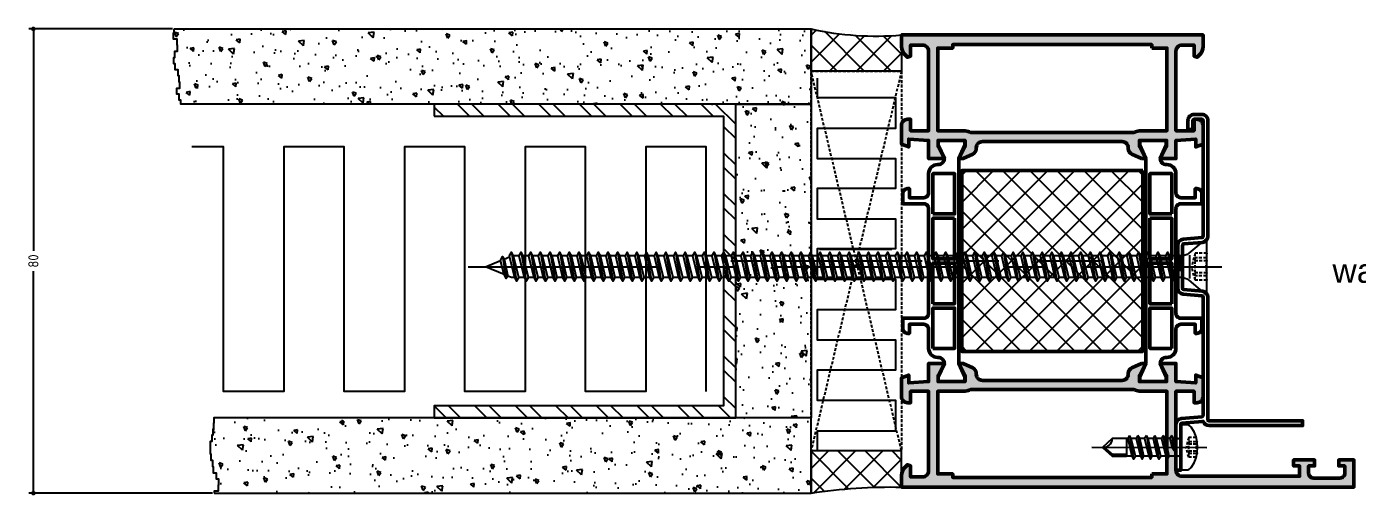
# Model space of a CAD drawing. Header units: millimetres. Extents: x -1598 to 10110, y -2803 to 662.
# Drawn here: x 4611.9 to 4832.6, y 35.2 to 112.9 of the extents above; entities that cross this region are included whole.
import ezdxf

# ---------------------------------------------------------------- set-up
doc = ezdxf.new("R2010")
doc.units = ezdxf.units.MM
doc.header["$PDMODE"] = 3
doc.header["$PDSIZE"] = -2
doc.linetypes.add('CENTER', pattern=[50.8, 31.75, -6.35, 6.35, -6.35])
doc.linetypes.add('VERDECKT', pattern=[0.75, 0.5, -0.25])
for name, color, linetype in [('01TXT', 7, 'Continuous'), ('CENT_18', 3, 'CENTER'), ('CENT_25', 3, 'CENTER'), ('CONST18', 3, 'Continuous'), ('CONST25', 3, 'Continuous'), ('CONST35', 3, 'Continuous'), ('HIDE_18', 3, 'VERDECKT'), ('HIDE_25', 3, 'VERDECKT')]:
    doc.layers.add(name, color=color, linetype=linetype)
for name, color, linetype, lineweight in [('AM_5', 3, 'Continuous', 25), ('AM_S', 80, 'Continuous', 50), ('AM_SP', 3, 'Continuous', 50), ('Docu-AM_8', 1, 'Continuous', 25)]:
    doc.layers.add(name, color=color, linetype=linetype, lineweight=lineweight)
doc.styles.add('BEMSTIL', font='8SIMPLEX.SHX', dxfattribs={"width": 0.85})
doc.styles.get("Standard").update_dxf_attribs({"font": 'ISOCP.SHX'})
doc.styles.add('SWISSL', font='swissl.ttf')
doc.dimstyles.new('Dok-1zu2-PUNKT', dxfattribs={"dimscale": 0.5, "dimtxt": 3.4, "dimasz": 1.5, "dimexe": 1.5, "dimexo": 0.6, "dimgap": 1.5, "dimtad": 0, "dimlfac": 2, "dimdsep": 46, "dimtxsty": 'BEMSTIL', "dimblk": 'PUNKT', "dimblk1": 'PUNKT', "dimblk2": 'PUNKT', "dimcen": 0, "dimclrd": 3, "dimclre": 3, "dimclrt": 3, "dimadec": 0, "dimazin": 0, "dimtfac": 0.7, "dimtofl": 0, "dimtmove": 0, "dimatfit": 3, "dimfxl": 1, "dimtolj": 1, "dimarcsym": 0})
pattern_1 = [(45, (4644.6324, -120.5592), (-2.245064, 2.245064), []), (135, (4644.6324, -120.5592), (-2.245064, -2.245064), [])]

# ---------------------------------------------------------------- blocks, each defined once
blk = doc.blocks.new('ws4070229')
blk.add_lwpolyline([(1.79, -4.29, -0.186611), (2.23, -3), (4.75, 0), (-4.75, 0), (-2.23, -3, -0.176327), (-1.79, -4.22)], format="xyb")
for points in [[(0, -4.12), (-1.79, -4.55), (-2.4, -4.9), (-1.79, -5.25), (0, -4.83), (0.61, -4.37), (0, -4.12)], [(-2.4, -4.9), (0.61, -4.37)], [(1.93, -2.8), (-1.93, -2.8)], [(-1.79, -4.22), (-1.79, -4.55)], [(1.79, -4.29), (1.79, -4.89)], [(1.79, -4.41), (1.79, -5.29)], [(-2.4, -6.5), (2.41, -5.65)], [(-1.79, -5.25), (-1.79, -5.75)], [(-1.79, -5.25), (-1.79, -5.35)], [(-1.79, -5.25), (-1.79, -6.15)], [(1.79, -6.01), (1.79, -6.89)], [(-2.4, -8.1), (2.41, -7.25)], [(-1.79, -6.85), (-1.79, -7.75)], [(-1.79, -8.45), (-1.79, -9.35)], [(1.79, -7.61), (1.79, -8.49)], [(-2.4, -9.7), (2.41, -8.85)], [(-2.4, -11.3), (2.41, -10.45)], [(-1.79, -10.05), (-1.79, -10.95)], [(1.79, -9.21), (1.79, -10.09)], [(1.79, -10.81), (1.79, -11.69)], [(-2.4, -12.9), (2.41, -12.05)], [(-1.79, -11.65), (-1.79, -12.55)], [(1.79, -12.41), (1.79, -13.29)], [(-2.4, -14.5), (2.41, -13.65)], [(-2.4, -16.1), (2.41, -15.25)], [(-1.79, -13.25), (-1.79, -14.15)], [(-1.79, -14.85), (-1.79, -15.75)], [(1.79, -14.01), (1.79, -14.89)], [(-2.4, -17.7), (2.41, -16.85)], [(-1.79, -16.45), (-1.79, -17.35)], [(1.79, -15.61), (1.79, -16.49)], [(1.79, -17.21), (1.79, -18.09)], [(-2.4, -19.3), (2.41, -18.45)], [(-1.79, -18.05), (-1.79, -18.95)], [(-1.79, -19.65), (-1.79, -20.55)], [(1.79, -18.81), (1.79, -19.69)], [(-2.4, -20.9), (2.41, -20.05)], [(-2.4, -22.5), (2.41, -21.65)], [(-1.79, -21.25), (-1.79, -22.15)], [(1.79, -20.41), (1.79, -21.29)], [(1.79, -22.01), (1.79, -22.89)], [(-2.4, -24.1), (2.41, -23.25)], [(-1.79, -22.85), (-1.79, -23.75)], [(1.79, -23.61), (1.79, -24.49)], [(-2.4, -25.7), (2.41, -24.85)], [(-2.4, -27.3), (2.41, -26.45)], [(-1.79, -24.45), (-1.79, -25.35)], [(-1.79, -26.05), (-1.79, -26.95)], [(1.79, -25.21), (1.79, -26.09)], [(-2.4, -28.9), (2.41, -28.05)], [(-1.79, -27.65), (-1.79, -28.55)], [(1.79, -26.81), (1.79, -27.69)], [(1.79, -28.41), (1.79, -29.29)], [(-2.4, -30.5), (2.41, -29.65)], [(-1.79, -29.25), (-1.79, -30.15)], [(-1.79, -30.85), (-1.79, -31.75)], [(1.79, -30.01), (1.79, -30.89)], [(-2.4, -32.1), (2.41, -31.25)], [(-2.4, -33.7), (2.41, -32.85)], [(-1.79, -32.45), (-1.79, -33.35)], [(1.79, -31.61), (1.79, -32.49)], [(-2.4, -35.3), (2.41, -34.45)], [(-1.79, -34.05), (-1.79, -34.95)], [(1.79, -33.21), (1.79, -34.09)], [(1.79, -34.81), (1.79, -35.69)], [(-2.4, -36.9), (2.41, -36.05)], [(-1.79, -35.65), (-1.79, -36.55)], [(-1.79, -37.25), (-1.79, -38.15)], [(1.79, -36.41), (1.79, -37.29)], [(-2.4, -38.5), (2.41, -37.65)], [(-2.4, -40.1), (2.41, -39.25)], [(-1.79, -38.85), (-1.79, -39.75)], [(1.79, -38.01), (1.79, -38.89)], [(1.79, -39.61), (1.79, -40.49)], [(-2.4, -41.7), (2.41, -40.85)], [(-1.79, -40.45), (-1.79, -41.35)], [(1.79, -41.21), (1.79, -42.09)], [(-2.4, -43.3), (2.41, -42.45)], [(-2.4, -44.9), (2.41, -44.05)], [(-1.79, -42.05), (-1.79, -42.95)], [(-1.79, -43.65), (-1.79, -44.55)], [(1.79, -42.81), (1.79, -43.69)], [(-2.4, -46.5), (2.41, -45.65)], [(-1.79, -45.25), (-1.79, -46.15)], [(1.79, -44.41), (1.79, -45.29)], [(1.79, -46.01), (1.79, -46.89)], [(-2.4, -48.1), (2.41, -47.25)], [(-1.79, -46.85), (-1.79, -47.75)], [(-1.79, -48.45), (-1.79, -49.35)], [(1.79, -47.61), (1.79, -48.49)], [(-2.4, -49.7), (2.41, -48.85)], [(-2.4, -51.3), (2.41, -50.45)], [(-1.79, -50.05), (-1.79, -50.95)], [(1.79, -49.21), (1.79, -50.09)], [(-2.4, -52.9), (2.41, -52.05)], [(-1.79, -51.65), (-1.79, -52.55)], [(1.79, -50.81), (1.79, -51.69)], [(1.79, -52.41), (1.79, -53.29)], [(-2.4, -54.5), (2.41, -53.65)], [(-1.79, -53.25), (-1.79, -54.15)], [(-1.79, -54.85), (-1.79, -55.75)], [(1.79, -54.01), (1.79, -54.89)], [(-2.4, -56.1), (2.41, -55.25)], [(-2.4, -57.7), (2.41, -56.85)], [(-1.79, -56.45), (-1.79, -57.35)], [(1.79, -55.61), (1.79, -56.49)], [(1.79, -57.21), (1.79, -58.09)], [(-2.4, -59.3), (2.41, -58.45)], [(-1.79, -58.05), (-1.79, -58.95)], [(1.79, -58.81), (1.79, -59.69)], [(-2.4, -60.9), (2.41, -60.05)], [(-2.4, -62.5), (2.41, -61.65)], [(-1.79, -59.65), (-1.79, -60.55)], [(-1.79, -61.25), (-1.79, -62.15)], [(1.79, -60.41), (1.79, -61.29)], [(-2.4, -64.1), (2.41, -63.25)], [(-1.79, -62.85), (-1.79, -63.75)], [(1.79, -62.01), (1.79, -62.89)], [(1.79, -63.61), (1.79, -64.49)], [(-2.4, -65.7), (2.41, -64.85)], [(-1.79, -64.45), (-1.79, -65.35)], [(-1.79, -66.05), (-1.79, -66.95)], [(1.79, -65.21), (1.79, -66.09)], [(-2.4, -67.3), (2.41, -66.45)], [(-2.4, -68.9), (2.41, -68.05)], [(-1.79, -67.65), (-1.79, -68.55)], [(1.79, -66.81), (1.79, -67.69)], [(-2.4, -70.5), (2.41, -69.65)], [(-1.79, -69.25), (-1.79, -70.15)], [(1.79, -68.41), (1.79, -69.29)], [(1.79, -70.01), (1.79, -70.89)], [(-2.4, -72.1), (2.41, -71.25)], [(-1.79, -70.85), (-1.79, -71.75)], [(-1.79, -72.45), (-1.79, -73.35)], [(1.79, -71.61), (1.79, -72.49)], [(-2.4, -73.7), (2.41, -72.85)], [(-2.4, -75.3), (2.41, -74.45)], [(-1.79, -74.05), (-1.79, -74.95)], [(1.79, -73.21), (1.79, -74.09)], [(1.79, -74.81), (1.79, -75.69)], [(-2.4, -76.9), (2.41, -76.05)], [(-1.79, -75.65), (-1.79, -76.55)], [(1.79, -76.41), (1.79, -77.29)], [(-2.4, -78.5), (2.41, -77.65)], [(-2.4, -80.1), (2.41, -79.25)], [(-1.79, -77.25), (-1.79, -78.15)], [(-1.79, -78.85), (-1.79, -79.75)], [(1.79, -78.01), (1.79, -78.89)], [(-2.4, -81.7), (2.41, -80.85)], [(-1.79, -80.45), (-1.79, -81.35)], [(1.79, -79.61), (1.79, -80.49)], [(1.79, -81.21), (1.79, -82.09)], [(-2.4, -83.3), (2.41, -82.45)], [(-1.79, -82.05), (-1.79, -82.95)], [(-1.79, -83.65), (-1.79, -84.55)], [(1.79, -82.81), (1.79, -83.69)], [(-2.4, -84.9), (2.41, -84.05)], [(-2.4, -86.5), (2.41, -85.65)], [(-1.79, -85.25), (-1.79, -86.15)], [(1.79, -84.41), (1.79, -85.29)], [(1.79, -86.01), (1.79, -86.89)], [(-2.4, -88.1), (2.41, -87.25)], [(-1.79, -86.85), (-1.79, -87.75)], [(1.79, -87.61), (1.79, -88.49)], [(-2.4, -89.7), (2.41, -88.85)], [(-2.4, -91.3), (2.41, -90.45)], [(-1.79, -88.45), (-1.79, -89.35)], [(-1.79, -90.05), (-1.79, -90.95)], [(1.79, -89.21), (1.79, -90.09)], [(-2.4, -92.9), (2.41, -92.05)], [(-1.79, -91.65), (-1.79, -92.55)], [(1.79, -90.81), (1.79, -91.69)], [(1.79, -92.41), (1.79, -93.29)], [(-2.4, -94.5), (2.41, -93.65)], [(-1.79, -93.25), (-1.79, -94.15)], [(-1.79, -94.85), (-1.79, -95.75)], [(1.79, -94.01), (1.79, -94.89)], [(-2.4, -96.1), (2.41, -95.25)], [(-2.4, -97.7), (2.41, -96.85)], [(-1.79, -96.45), (-1.79, -97.35)], [(1.79, -95.61), (1.79, -96.49)], [(-2.4, -99.3), (2.41, -98.45)], [(-1.79, -98.05), (-1.79, -98.95)], [(1.79, -97.21), (1.79, -98.09)], [(1.79, -98.81), (1.79, -99.69)], [(-2.4, -100.9), (2.41, -100.05)], [(-1.79, -99.65), (-1.79, -100.55)], [(-1.79, -101.25), (-1.79, -102.15)], [(1.79, -100.41), (1.79, -101.29)], [(-2.4, -102.5), (2.41, -101.65)], [(-2.4, -104.1), (2.41, -103.25)], [(-1.79, -102.85), (-1.79, -103.75)], [(1.79, -102.01), (1.79, -102.89)], [(1.79, -103.61), (1.79, -104.49)], [(-2.4, -105.7), (2.41, -104.85)], [(-1.79, -104.45), (-1.79, -105.35)], [(1.79, -105.21), (1.79, -106.09)], [(-2.4, -107.3), (2.41, -106.45)], [(-2.4, -108.9), (2.41, -108.05)], [(-1.79, -106.05), (-1.79, -106.95)], [(-1.79, -107.65), (-1.79, -108.55)], [(1.79, -106.81), (1.79, -107.69)], [(-2.4, -110.5), (2.41, -109.65)], [(-1.79, -109.25), (-1.79, -110.15)], [(1.79, -108.41), (1.79, -109.29)], [(1.79, -110.01), (1.79, -110.89)], [(-2.4, -112.1), (2.41, -111.25)], [(-1.79, -110.85), (-1.79, -111.75)], [(-1.79, -112.45), (-1.79, -113.35)], [(1.79, -111.61), (1.79, -112.49)], [(-2.4, -113.7), (2.41, -112.85)], [(-2.4, -115.3), (2.41, -114.45)], [(-1.79, -114.05), (-1.79, -114.95)], [(1.79, -113.21), (1.79, -114.09)], [(-1.7, -116.8), (1.97, -116.15)], [(-1.28, -116.51), (-1.65, -115.62)], [(1.29, -116.48), (0, -119.6), (-1.02, -117.13)], [(1.79, -115.28), (1.55, -115.87)], [(1.79, -114.81), (1.79, -115.28)]]:
    blk.add_lwpolyline(points)
for points in [[(1.79, -6.01), (2.41, -5.65), (1.79, -5.29), (-1.79, -6.15), (-2.4, -6.5), (-1.79, -6.85)], [(1.79, -7.61), (2.41, -7.25), (1.79, -6.89), (-1.79, -7.75), (-2.4, -8.1), (-1.79, -8.45)], [(1.79, -9.21), (2.41, -8.85), (1.79, -8.49), (-1.79, -9.35), (-2.4, -9.7), (-1.79, -10.05)], [(1.79, -10.81), (2.41, -10.45), (1.79, -10.09), (-1.79, -10.95), (-2.4, -11.3), (-1.79, -11.65)], [(1.79, -12.41), (2.41, -12.05), (1.79, -11.69), (-1.79, -12.55), (-2.4, -12.9), (-1.79, -13.25)], [(1.79, -14.01), (2.41, -13.65), (1.79, -13.29), (-1.79, -14.15), (-2.4, -14.5), (-1.79, -14.85)], [(1.79, -15.61), (2.41, -15.25), (1.79, -14.89), (-1.79, -15.75), (-2.4, -16.1), (-1.79, -16.45)], [(1.79, -17.21), (2.41, -16.85), (1.79, -16.49), (-1.79, -17.35), (-2.4, -17.7), (-1.79, -18.05)], [(1.79, -18.81), (2.41, -18.45), (1.79, -18.09), (-1.79, -18.95), (-2.4, -19.3), (-1.79, -19.65)], [(1.79, -20.41), (2.41, -20.05), (1.79, -19.69), (-1.79, -20.55), (-2.4, -20.9), (-1.79, -21.25)], [(1.79, -22.01), (2.41, -21.65), (1.79, -21.29), (-1.79, -22.15), (-2.4, -22.5), (-1.79, -22.85)], [(1.79, -23.61), (2.41, -23.25), (1.79, -22.89), (-1.79, -23.75), (-2.4, -24.1), (-1.79, -24.45)], [(1.79, -25.21), (2.41, -24.85), (1.79, -24.49), (-1.79, -25.35), (-2.4, -25.7), (-1.79, -26.05)], [(1.79, -26.81), (2.41, -26.45), (1.79, -26.09), (-1.79, -26.95), (-2.4, -27.3), (-1.79, -27.65)], [(1.79, -28.41), (2.41, -28.05), (1.79, -27.69), (-1.79, -28.55), (-2.4, -28.9), (-1.79, -29.25)], [(1.79, -30.01), (2.41, -29.65), (1.79, -29.29), (-1.79, -30.15), (-2.4, -30.5), (-1.79, -30.85)], [(1.79, -31.61), (2.41, -31.25), (1.79, -30.89), (-1.79, -31.75), (-2.4, -32.1), (-1.79, -32.45)], [(1.79, -33.21), (2.41, -32.85), (1.79, -32.49), (-1.79, -33.35), (-2.4, -33.7), (-1.79, -34.05)], [(1.79, -34.81), (2.41, -34.45), (1.79, -34.09), (-1.79, -34.95), (-2.4, -35.3), (-1.79, -35.65)], [(1.79, -36.41), (2.41, -36.05), (1.79, -35.69), (-1.79, -36.55), (-2.4, -36.9), (-1.79, -37.25)], [(1.79, -38.01), (2.41, -37.65), (1.79, -37.29), (-1.79, -38.15), (-2.4, -38.5), (-1.79, -38.85)], [(1.79, -39.61), (2.41, -39.25), (1.79, -38.89), (-1.79, -39.75), (-2.4, -40.1), (-1.79, -40.45)], [(1.79, -41.21), (2.41, -40.85), (1.79, -40.49), (-1.79, -41.35), (-2.4, -41.7), (-1.79, -42.05)], [(1.79, -42.81), (2.41, -42.45), (1.79, -42.09), (-1.79, -42.95), (-2.4, -43.3), (-1.79, -43.65)], [(1.79, -44.41), (2.41, -44.05), (1.79, -43.69), (-1.79, -44.55), (-2.4, -44.9), (-1.79, -45.25)], [(1.79, -46.01), (2.41, -45.65), (1.79, -45.29), (-1.79, -46.15), (-2.4, -46.5), (-1.79, -46.85)], [(1.79, -47.61), (2.41, -47.25), (1.79, -46.89), (-1.79, -47.75), (-2.4, -48.1), (-1.79, -48.45)], [(1.79, -49.21), (2.41, -48.85), (1.79, -48.49), (-1.79, -49.35), (-2.4, -49.7), (-1.79, -50.05)], [(1.79, -50.81), (2.41, -50.45), (1.79, -50.09), (-1.79, -50.95), (-2.4, -51.3), (-1.79, -51.65)], [(1.79, -52.41), (2.41, -52.05), (1.79, -51.69), (-1.79, -52.55), (-2.4, -52.9), (-1.79, -53.25)], [(1.79, -54.01), (2.41, -53.65), (1.79, -53.29), (-1.79, -54.15), (-2.4, -54.5), (-1.79, -54.85)], [(1.79, -55.61), (2.41, -55.25), (1.79, -54.89), (-1.79, -55.75), (-2.4, -56.1), (-1.79, -56.45)], [(1.79, -57.21), (2.41, -56.85), (1.79, -56.49), (-1.79, -57.35), (-2.4, -57.7), (-1.79, -58.05)], [(1.79, -58.81), (2.41, -58.45), (1.79, -58.09), (-1.79, -58.95), (-2.4, -59.3), (-1.79, -59.65)], [(1.79, -60.41), (2.41, -60.05), (1.79, -59.69), (-1.79, -60.55), (-2.4, -60.9), (-1.79, -61.25)], [(1.79, -62.01), (2.41, -61.65), (1.79, -61.29), (-1.79, -62.15), (-2.4, -62.5), (-1.79, -62.85)], [(1.79, -63.61), (2.41, -63.25), (1.79, -62.89), (-1.79, -63.75), (-2.4, -64.1), (-1.79, -64.45)], [(1.79, -65.21), (2.41, -64.85), (1.79, -64.49), (-1.79, -65.35), (-2.4, -65.7), (-1.79, -66.05)], [(1.79, -66.81), (2.41, -66.45), (1.79, -66.09), (-1.79, -66.95), (-2.4, -67.3), (-1.79, -67.65)], [(1.79, -68.41), (2.41, -68.05), (1.79, -67.69), (-1.79, -68.55), (-2.4, -68.9), (-1.79, -69.25)], [(1.79, -70.01), (2.41, -69.65), (1.79, -69.29), (-1.79, -70.15), (-2.4, -70.5), (-1.79, -70.85)], [(1.79, -71.61), (2.41, -71.25), (1.79, -70.89), (-1.79, -71.75), (-2.4, -72.1), (-1.79, -72.45)], [(1.79, -73.21), (2.41, -72.85), (1.79, -72.49), (-1.79, -73.35), (-2.4, -73.7), (-1.79, -74.05)], [(1.79, -74.81), (2.41, -74.45), (1.79, -74.09), (-1.79, -74.95), (-2.4, -75.3), (-1.79, -75.65)], [(1.79, -76.41), (2.41, -76.05), (1.79, -75.69), (-1.79, -76.55), (-2.4, -76.9), (-1.79, -77.25)], [(1.79, -78.01), (2.41, -77.65), (1.79, -77.29), (-1.79, -78.15), (-2.4, -78.5), (-1.79, -78.85)], [(1.79, -79.61), (2.41, -79.25), (1.79, -78.89), (-1.79, -79.75), (-2.4, -80.1), (-1.79, -80.45)], [(1.79, -81.21), (2.41, -80.85), (1.79, -80.49), (-1.79, -81.35), (-2.4, -81.7), (-1.79, -82.05)], [(1.79, -82.81), (2.41, -82.45), (1.79, -82.09), (-1.79, -82.95), (-2.4, -83.3), (-1.79, -83.65)], [(1.79, -84.41), (2.41, -84.05), (1.79, -83.69), (-1.79, -84.55), (-2.4, -84.9), (-1.79, -85.25)], [(1.79, -86.01), (2.41, -85.65), (1.79, -85.29), (-1.79, -86.15), (-2.4, -86.5), (-1.79, -86.85)], [(1.79, -87.61), (2.41, -87.25), (1.79, -86.89), (-1.79, -87.75), (-2.4, -88.1), (-1.79, -88.45)], [(1.79, -89.21), (2.41, -88.85), (1.79, -88.49), (-1.79, -89.35), (-2.4, -89.7), (-1.79, -90.05)], [(1.79, -90.81), (2.41, -90.45), (1.79, -90.09), (-1.79, -90.95), (-2.4, -91.3), (-1.79, -91.65)], [(1.79, -92.41), (2.41, -92.05), (1.79, -91.69), (-1.79, -92.55), (-2.4, -92.9), (-1.79, -93.25)], [(1.79, -94.01), (2.41, -93.65), (1.79, -93.29), (-1.79, -94.15), (-2.4, -94.5), (-1.79, -94.85)], [(1.79, -95.61), (2.41, -95.25), (1.79, -94.89), (-1.79, -95.75), (-2.4, -96.1), (-1.79, -96.45)], [(1.79, -97.21), (2.41, -96.85), (1.79, -96.49), (-1.79, -97.35), (-2.4, -97.7), (-1.79, -98.05)], [(1.79, -98.81), (2.41, -98.45), (1.79, -98.09), (-1.79, -98.95), (-2.4, -99.3), (-1.79, -99.65)], [(1.79, -100.41), (2.41, -100.05), (1.79, -99.69), (-1.79, -100.55), (-2.4, -100.9), (-1.79, -101.25)], [(1.79, -102.01), (2.41, -101.65), (1.79, -101.29), (-1.79, -102.15), (-2.4, -102.5), (-1.79, -102.85)], [(1.79, -103.61), (2.41, -103.25), (1.79, -102.89), (-1.79, -103.75), (-2.4, -104.1), (-1.79, -104.45)], [(1.79, -105.21), (2.41, -104.85), (1.79, -104.49), (-1.79, -105.35), (-2.4, -105.7), (-1.79, -106.05)], [(1.79, -106.81), (2.41, -106.45), (1.79, -106.09), (-1.79, -106.95), (-2.4, -107.3), (-1.79, -107.65)], [(1.79, -108.41), (2.41, -108.05), (1.79, -107.69), (-1.79, -108.55), (-2.4, -108.9), (-1.79, -109.25)], [(1.79, -110.01), (2.41, -109.65), (1.79, -109.29), (-1.79, -110.15), (-2.4, -110.5), (-1.79, -110.85)], [(1.79, -111.61), (2.41, -111.25), (1.79, -110.89), (-1.79, -111.75), (-2.4, -112.1), (-1.79, -112.45)], [(1.79, -113.21), (2.41, -112.85), (1.79, -112.49), (-1.79, -113.35), (-2.4, -113.7), (-1.79, -114.05)], [(1.79, -114.81), (2.41, -114.45), (1.79, -114.09), (-1.79, -114.95), (-2.4, -115.3), (-1.79, -115.65)], [(1.55, -115.87), (1.97, -116.15), (1.29, -116.48), (-1.02, -117.13), (-1.7, -116.8), (-1.28, -116.51)]]:
    blk.add_lwpolyline(points, close=True)
at = {"layer": 'CENT_25'}
blk.add_lwpolyline([(0, -122.5), (0, 2.5)], dxfattribs=at)
at = {"layer": 'HIDE_18', "linetype": 'VERDECKT'}
for points in [[(-2.25, 0), (-2.25, -1.93)], [(-1, 0), (-1, -1.93)], [(1, 0), (1, -1.93)], [(2.25, 0), (2.25, -1.93)], [(-2.25, -1.93), (0, -2.53)], [(-1.5, -0.06), (-1.5, -1.99)], [(2.25, -1.93), (0, -2.53)], [(1.5, -0.06), (1.5, -1.99)]]:
    blk.add_lwpolyline(points, dxfattribs=at)
for centre, radius, start, end in [((-1.63, 3.32), 3.38, 259.3357, 280.6643), ((-1.63, 1.39), 3.38, 259.3357, 280.6643), ((0, 3.36), 3.5, 253.4149, 286.5851), ((0, 6.17), 8.16, 262.9585, 277.0415), ((1.62, 3.32), 3.38, 259.3357, 280.6643), ((1.62, 1.39), 3.38, 259.3357, 280.6643)]:
    blk.add_arc(centre, radius, start, end, dxfattribs=at)
blk = doc.blocks.new('B-4090113_docu_wos')
at = {"layer": 'Docu-AM_8'}
h = blk.add_hatch(dxfattribs=at)
h.set_pattern_fill('ANSI37', color=256, style=0)
h.paths.add_polyline_path([(30, 30), (0, 30), (0, 0), (30, 0)])
at = {"layer": 'AM_S'}
blk.add_lwpolyline([(30, 30), (0, 30), (0, 0), (30, 0), (30, 30)], close=True, dxfattribs=at)
blk = doc.blocks.new('B-1910148_docu_wos')
at = {"layer": 'Docu-AM_8'}
h = blk.add_hatch(color=256, dxfattribs=at)
edge = h.paths.add_edge_path()
edge.add_line((20.5, 39.8), (20.5, 40.5))
edge.add_line((20.5, 40.5), (18.3, 39.5))
edge.add_line((18.3, 39.5), (17.5, 39.5))
edge.add_line((17.5, 39.5), (17.5, 43.9))
edge.add_line((17.5, 43.9), (18.3, 43.9))
edge.add_line((18.3, 43.9), (20.5, 42.9))
edge.add_line((20.5, 42.9), (20.5, 45.5))
edge.add_line((20.5, 45.5), (17.5, 45.5))
edge.add_line((17.5, 45.5), (17.28, 48.8))
edge.add_line((17.28, 48.8), (18.59, 48.8))
edge.add_line((18.59, 48.8), (18.15, 50))
edge.add_line((18.15, 50), (15, 50))
edge.add_arc((15, 49), 1, 90, 180)
edge.add_line((14, 49), (14, 48.5))
edge.add_line((14, 48.5), (15.9, 48.5))
edge.add_line((15.9, 48.5), (15.9, 45.5))
edge.add_line((15.9, 45.5), (2.8, 45.5))
edge.add_arc((2.8, 46.5), 1, 180, 270, ccw=False)
edge.add_line((1.8, 46.5), (1.8, 66))
edge.add_line((1.8, 66), (3.5, 66))
edge.add_line((3.5, 66), (3.5, 65))
edge.add_line((3.5, 65), (4.5, 65))
edge.add_line((4.5, 65), (4.5, 68.5))
edge.add_line((4.5, 68.5), (3.5, 68.5))
edge.add_line((3.5, 68.5), (3.5, 67.5))
edge.add_line((3.5, 67.5), (2.3, 67.5))
edge.add_arc((2.3, 68.3), 0.8, 180, 270, ccw=False)
edge.add_line((1.5, 68.3), (1.5, 72.7))
edge.add_arc((2.3, 72.7), 0.8, 90, 180, ccw=False)
edge.add_line((2.3, 73.5), (3.5, 73.5))
edge.add_line((3.5, 73.5), (3.5, 72.5))
edge.add_line((3.5, 72.5), (4.5, 72.5))
edge.add_line((4.5, 72.5), (4.5, 75))
edge.add_line((4.5, 75), (0, 75))
edge.add_line((0, 75), (0, 0))
edge.add_line((0, 0), (1.9, 0))
edge.add_arc((1.9, 2), 2, 270, 315)
edge.add_line((3.31, 0.59), (3.71, 0.99))
edge.add_line((3.71, 0.99), (3.5, 1.5))
edge.add_line((3.5, 1.5), (1.7, 1.5))
edge.add_line((1.7, 1.5), (1.7, 3.5))
edge.add_arc((2.7, 3.5), 1, 90, 180, ccw=False)
edge.add_line((2.7, 4.5), (15.9, 4.5))
edge.add_line((15.9, 4.5), (15.9, 1.5))
edge.add_line((15.9, 1.5), (14, 1.5))
edge.add_line((14, 1.5), (14, 1))
edge.add_arc((15, 1), 1, 180, 270)
edge.add_line((15, 0), (18.15, 0))
edge.add_line((18.15, 0), (18.59, 1.2))
edge.add_line((18.59, 1.2), (17.28, 1.2))
edge.add_line((17.28, 1.2), (17.5, 4.5))
edge.add_line((17.5, 4.5), (20.5, 4.5))
edge.add_line((20.5, 4.5), (20.5, 7.1))
edge.add_line((20.5, 7.1), (18.3, 6.1))
edge.add_line((18.3, 6.1), (17.5, 6.1))
edge.add_line((17.5, 6.1), (17.5, 10.5))
edge.add_line((17.5, 10.5), (18.3, 10.5))
edge.add_line((18.3, 10.5), (20.5, 9.5))
edge.add_line((20.5, 9.5), (20.5, 10.2))
edge.add_line((20.5, 10.2), (19.77, 11.81))
edge.add_arc((18.86, 11.4), 1, 24.444, 90)
edge.add_line((18.86, 12.4), (18.7, 12.4))
edge.add_arc((18.7, 13.4), 1, 180, 270, ccw=False)
edge.add_line((17.7, 13.4), (17.7, 36.6))
edge.add_arc((18.7, 36.6), 1, 90, 180, ccw=False)
edge.add_line((18.7, 37.6), (18.86, 37.6))
edge.add_arc((18.86, 38.6), 1, 270, 335.556)
edge.add_line((19.77, 38.19), (20.5, 39.8))
edge = h.paths.add_edge_path(flags=16)
edge.add_line((2.2, 41.5), (1.6, 41.5))
edge.add_line((1.6, 41.5), (1.6, 8.5))
edge.add_line((1.6, 8.5), (2.2, 8.5))
edge.add_line((2.2, 8.5), (2.2, 6))
edge.add_line((2.2, 6), (15.9, 6))
edge.add_line((15.9, 6), (15.9, 10.35))
edge.add_arc((17.95, 10.35), 2.05, 154.3744, 180, ccw=False)
edge.add_arc((15.2, 11.67), 1, 334.3744, 360)
edge.add_line((16.2, 11.67), (16.2, 38.33))
edge.add_arc((15.2, 38.33), 1, 0, 25.6256)
edge.add_arc((17.95, 39.65), 2.05, 180, 205.6256, ccw=False)
edge.add_line((15.9, 39.65), (15.9, 44))
edge.add_line((15.9, 44), (2.2, 44))
edge.add_line((2.2, 44), (2.2, 41.5))
h = blk.add_hatch(color=256, dxfattribs=at)
edge = h.paths.add_edge_path()
edge.add_line((54.5, 39.8), (54.5, 40.5))
edge.add_line((54.5, 40.5), (56.7, 39.5))
edge.add_line((56.7, 39.5), (57.5, 39.5))
edge.add_line((57.5, 39.5), (57.5, 43.9))
edge.add_line((57.5, 43.9), (56.7, 43.9))
edge.add_line((56.7, 43.9), (54.5, 42.9))
edge.add_line((54.5, 42.9), (54.5, 45.5))
edge.add_line((54.5, 45.5), (57.5, 45.5))
edge.add_line((57.5, 45.5), (57.72, 48.8))
edge.add_line((57.72, 48.8), (56.41, 48.8))
edge.add_line((56.41, 48.8), (56.85, 50))
edge.add_line((56.85, 50), (60, 50))
edge.add_arc((60, 49), 1, 0, 90, ccw=False)
edge.add_line((61, 49), (61, 48.5))
edge.add_line((61, 48.5), (59.1, 48.5))
edge.add_line((59.1, 48.5), (59.1, 45.5))
edge.add_line((59.1, 45.5), (72.3, 45.5))
edge.add_arc((72.3, 46.5), 1, 270, 360)
edge.add_line((73.3, 46.5), (73.3, 48.5))
edge.add_line((73.3, 48.5), (71.5, 48.5))
edge.add_line((71.5, 48.5), (71.29, 49.01))
edge.add_line((71.29, 49.01), (71.69, 49.41))
edge.add_arc((73.1, 48), 2, 90, 135, ccw=False)
edge.add_line((73.1, 50), (75, 50))
edge.add_line((75, 50), (75, 0))
edge.add_line((75, 0), (73.1, 0))
edge.add_arc((73.1, 2), 2, 225, 270, ccw=False)
edge.add_line((71.69, 0.59), (71.29, 0.99))
edge.add_line((71.29, 0.99), (71.5, 1.5))
edge.add_line((71.5, 1.5), (73.3, 1.5))
edge.add_line((73.3, 1.5), (73.3, 3.5))
edge.add_arc((72.3, 3.5), 1, 0, 90)
edge.add_line((72.3, 4.5), (59.1, 4.5))
edge.add_line((59.1, 4.5), (59.1, 1.5))
edge.add_line((59.1, 1.5), (61, 1.5))
edge.add_line((61, 1.5), (61, 1))
edge.add_arc((60, 1), 1, -90, 0, ccw=False)
edge.add_line((60, 0), (56.85, 0))
edge.add_line((56.85, 0), (56.41, 1.2))
edge.add_line((56.41, 1.2), (57.72, 1.2))
edge.add_line((57.72, 1.2), (57.5, 4.5))
edge.add_line((57.5, 4.5), (54.5, 4.5))
edge.add_line((54.5, 4.5), (54.5, 7.1))
edge.add_line((54.5, 7.1), (56.7, 6.1))
edge.add_line((56.7, 6.1), (57.5, 6.1))
edge.add_line((57.5, 6.1), (57.5, 10.5))
edge.add_line((57.5, 10.5), (56.7, 10.5))
edge.add_line((56.7, 10.5), (54.5, 9.5))
edge.add_line((54.5, 9.5), (54.5, 10.2))
edge.add_line((54.5, 10.2), (55.23, 11.81))
edge.add_arc((56.14, 11.4), 1, 90, 155.556, ccw=False)
edge.add_line((56.14, 12.4), (56.3, 12.4))
edge.add_arc((56.3, 13.4), 1, 270, 360)
edge.add_line((57.3, 13.4), (57.3, 36.6))
edge.add_arc((56.3, 36.6), 1, 0, 90)
edge.add_line((56.3, 37.6), (56.14, 37.6))
edge.add_arc((56.14, 38.6), 1, 204.444, 270, ccw=False)
edge.add_line((55.23, 38.19), (54.5, 39.8))
edge = h.paths.add_edge_path(flags=16)
edge.add_line((72.8, 41.5), (73.4, 41.5))
edge.add_line((73.4, 41.5), (73.4, 8.5))
edge.add_line((73.4, 8.5), (72.8, 8.5))
edge.add_line((72.8, 8.5), (72.8, 6))
edge.add_line((72.8, 6), (59.1, 6))
edge.add_line((59.1, 6), (59.1, 10.35))
edge.add_arc((57.05, 10.35), 2.05, 0, 25.6256)
edge.add_arc((59.8, 11.67), 1, 180, 205.6256, ccw=False)
edge.add_line((58.8, 11.67), (58.8, 38.33))
edge.add_arc((59.8, 38.33), 1, 154.3744, 180, ccw=False)
edge.add_arc((57.05, 39.65), 2.05, 334.3744, 360)
edge.add_line((59.1, 39.65), (59.1, 44))
edge.add_line((59.1, 44), (72.8, 44))
edge.add_line((72.8, 44), (72.8, 41.5))
at = {"layer": 'AM_S'}
for points in [[(20.5, 39.8), (20.5, 40.5), (18.3, 39.5), (17.5, 39.5), (17.5, 43.9), (18.3, 43.9), (20.5, 42.9), (20.5, 45.5), (17.5, 45.5), (17.28, 48.8), (18.59, 48.8), (18.15, 50), (15, 50, 0.414214), (14, 49), (14, 48.5), (15.9, 48.5), (15.9, 45.5), (2.8, 45.5, -0.414214), (1.8, 46.5), (1.8, 66), (3.5, 66), (3.5, 65), (4.5, 65), (4.5, 68.5), (3.5, 68.5), (3.5, 67.5), (2.3, 67.5, -0.414214), (1.5, 68.3), (1.5, 72.7, -0.414214), (2.3, 73.5), (3.5, 73.5), (3.5, 72.5), (4.5, 72.5), (4.5, 75), (0, 75), (0, 0), (1.9, 0, 0.198912), (3.31, 0.59), (3.71, 0.99), (3.5, 1.5), (1.7, 1.5), (1.7, 3.5, -0.414214), (2.7, 4.5), (15.9, 4.5), (15.9, 1.5), (14, 1.5), (14, 1, 0.414214), (15, 0), (18.15, 0), (18.59, 1.2), (17.28, 1.2), (17.5, 4.5), (20.5, 4.5), (20.5, 7.1), (18.3, 6.1), (17.5, 6.1), (17.5, 10.5), (18.3, 10.5), (20.5, 9.5), (20.5, 10.2), (19.77, 11.81, 0.294108), (18.86, 12.4), (18.7, 12.4, -0.414214), (17.7, 13.4), (17.7, 36.6, -0.414214), (18.7, 37.6), (18.86, 37.6, 0.294108), (19.77, 38.19), (20.5, 39.8)], [(54.5, 39.8), (54.5, 40.5), (56.7, 39.5), (57.5, 39.5), (57.5, 43.9), (56.7, 43.9), (54.5, 42.9), (54.5, 45.5), (57.5, 45.5), (57.72, 48.8), (56.41, 48.8), (56.85, 50), (60, 50, -0.414214), (61, 49), (61, 48.5), (59.1, 48.5), (59.1, 45.5), (72.3, 45.5, 0.414214), (73.3, 46.5), (73.3, 48.5), (71.5, 48.5), (71.29, 49.01), (71.69, 49.41, -0.198912), (73.1, 50), (75, 50), (75, 0), (73.1, 0, -0.198912), (71.69, 0.59), (71.29, 0.99), (71.5, 1.5), (73.3, 1.5), (73.3, 3.5, 0.414214), (72.3, 4.5), (59.1, 4.5), (59.1, 1.5), (61, 1.5), (61, 1, -0.414214), (60, 0), (56.85, 0), (56.41, 1.2), (57.72, 1.2), (57.5, 4.5), (54.5, 4.5), (54.5, 7.1), (56.7, 6.1), (57.5, 6.1), (57.5, 10.5), (56.7, 10.5), (54.5, 9.5), (54.5, 10.2), (55.23, 11.81, -0.294108), (56.14, 12.4), (56.3, 12.4, 0.414214), (57.3, 13.4), (57.3, 36.6, 0.414214), (56.3, 37.6), (56.14, 37.6, -0.294108), (55.23, 38.19), (54.5, 39.8)], [(2.2, 41.5), (1.6, 41.5), (1.6, 8.5), (2.2, 8.5), (2.2, 6), (15.9, 6), (15.9, 10.35, -0.112281), (16.1, 11.24, 0.112281), (16.2, 11.67), (16.2, 38.33, 0.112281), (16.1, 38.76, -0.112281), (15.9, 39.65), (15.9, 44), (2.2, 44), (2.2, 41.5)], [(72.8, 41.5), (73.4, 41.5), (73.4, 8.5), (72.8, 8.5), (72.8, 6), (59.1, 6), (59.1, 10.35, 0.112281), (58.9, 11.24, -0.112281), (58.8, 11.67), (58.8, 38.33, -0.112281), (58.9, 38.76, 0.112281), (59.1, 39.65), (59.1, 44), (72.8, 44), (72.8, 41.5)]]:
    blk.add_lwpolyline(points, format="xyb", close=True, dxfattribs=at)
at = {"layer": 'AM_SP'}
for points in [[(54.5, 42.9), (54.5, 42.95), (56.5, 43.95), (57.5, 43.95), (57.5, 39.45), (56.5, 39.45), (54.5, 40.45), (54.5, 40.5), (20.5, 40.5), (20.5, 40.45), (18.5, 39.45), (17.5, 39.45), (17.5, 43.95), (18.5, 43.95), (20.5, 42.95), (20.5, 42.9, 0.414214), (21.5, 43.9), (21.5, 44, -0.414214), (23, 45.5), (26.2, 45.5, 0.414214), (27, 46.3), (27, 48.7), (25.5, 48.7), (25.5, 49, -0.414214), (26.3, 49.8), (28, 49.8), (28, 46.3, 0.414214), (28.8, 45.5), (46.2, 45.5, 0.414214), (47, 46.3), (47, 49.8), (48.7, 49.8, -0.414214), (49.5, 49), (49.5, 48.7), (48, 48.7), (48, 46.3, 0.414214), (48.8, 45.5), (52, 45.5, -0.414214), (53.5, 44), (53.5, 43.9, 0.414214), (54.5, 42.9)], [(54.5, 7.1), (54.5, 7.05), (56.5, 6.05), (57.5, 6.05), (57.5, 10.55), (56.5, 10.55), (54.5, 9.55), (54.5, 9.5), (20.5, 9.5), (20.5, 9.55), (18.5, 10.55), (17.5, 10.55), (17.5, 6.05), (18.5, 6.05), (20.5, 7.05), (20.5, 7.1, -0.414214), (21.5, 6.1), (21.5, 6, 0.414214), (23, 4.5), (26.2, 4.5, -0.414214), (27, 3.7), (27, 1.3), (25.5, 1.3), (25.5, 1, 0.414214), (26.3, 0.2), (28, 0.2), (28, 3.7, -0.414214), (28.8, 4.5), (46.2, 4.5, -0.414214), (47, 3.7), (47, 0.2), (48.7, 0.2, 0.414214), (49.5, 1), (49.5, 1.3), (48, 1.3), (48, 3.7, -0.414214), (48.8, 4.5), (52, 4.5, 0.414214), (53.5, 6), (53.5, 6.1, -0.414214), (54.5, 7.1)]]:
    blk.add_lwpolyline(points, format="xyb", close=True, dxfattribs=at)
for points in [[(23, 44.8), (29.7, 44.8), (29.7, 41.2), (23, 41.2), (23, 44.8)], [(30.4, 44.8), (37.15, 44.8), (37.15, 41.2), (30.4, 41.2), (30.4, 44.8)], [(44.6, 41.2), (37.85, 41.2), (37.85, 44.8), (44.6, 44.8), (44.6, 41.2)], [(45.3, 44.8), (52, 44.8), (52, 41.2), (45.3, 41.2), (45.3, 44.8)], [(23, 5.2), (29.7, 5.2), (29.7, 8.8), (23, 8.8), (23, 5.2)], [(30.4, 5.2), (37.15, 5.2), (37.15, 8.8), (30.4, 8.8), (30.4, 5.2)], [(44.6, 8.8), (37.85, 8.8), (37.85, 5.2), (44.6, 5.2), (44.6, 8.8)], [(45.3, 5.2), (52, 5.2), (52, 8.8), (45.3, 8.8), (45.3, 5.2)]]:
    blk.add_lwpolyline(points, close=True, dxfattribs=at)
blk = doc.blocks.new('WS4070448')
for p, q in [((6.62, -8.64), (6.62, -11)), ((6.62, -8.64), (9.52, -8.64)), ((9.52, -11), (9.52, -8.64)), ((6.62, -11), (8.07, -12.64)), ((8.07, -12.64), (9.52, -11))]:
    blk.add_line(p, q)
blk.add_lwpolyline([(11.39, 2.11, 0.314856), (4.74, 2.11, 0.244912), (4.32, 1.29), (4.32, 0.36), (11.82, 0.36), (11.82, 1.29, 0.244912), (11.39, 2.11, 0.138291)], format="xyb")
for points in [[(6.12, -1.14), (6.62, -1.43), (8.07, -1.08), (8.57, -0.71), (8.07, -0.51), (6.62, -0.85)], [(6.12, -2.54), (6.62, -2.83), (9.52, -2.14), (10.02, -1.85), (9.52, -1.56), (6.62, -2.25)], [(6.12, -3.94), (6.62, -4.23), (9.52, -3.54), (10.02, -3.25), (9.52, -2.96), (6.62, -3.65)], [(6.12, -5.34), (6.62, -5.63), (9.52, -4.94), (10.02, -4.65), (9.52, -4.36), (6.62, -5.05)], [(6.12, -6.74), (6.62, -7.03), (9.52, -6.34), (10.02, -6.05), (9.52, -5.76), (6.62, -6.45)], [(6.12, -8.14), (6.62, -8.43), (9.52, -7.74), (10.02, -7.45), (9.52, -7.16), (6.62, -7.85)]]:
    blk.add_lwpolyline(points, close=True)
for points in [[(6.12, -1.14), (8.57, -0.71)], [(6.12, -2.54), (10.02, -1.85)], [(6.62, -0.14), (6.62, -0.85)], [(6.62, -1.43), (6.62, -1.85)], [(6.62, -1.43), (6.62, -2.25)], [(6.62, -1.43), (6.62, -2.25)], [(9.52, -0.14), (9.52, -1.56)], [(9.52, -2.14), (9.52, -2.96)], [(6.12, -3.94), (10.02, -3.25)], [(6.62, -2.83), (6.62, -3.65)], [(6.62, -4.23), (6.62, -5.05)], [(9.52, -3.54), (9.52, -4.36)], [(6.12, -5.34), (10.02, -4.65)], [(6.12, -6.74), (10.02, -6.05)], [(6.62, -5.63), (6.62, -6.45)], [(9.52, -4.94), (9.52, -5.76)], [(9.52, -6.34), (9.52, -7.16)], [(6.12, -8.14), (10.02, -7.45)], [(6.62, -7.03), (6.62, -7.85)], [(6.62, -8.43), (6.62, -8.64)], [(9.27, -8.64), (9.27, -10.89), (8.1, -12.28)], [(9.52, -7.74), (9.52, -8.64)], [(6.62, -9.83), (6.62, -10.65)], [(9.52, -9.14), (9.52, -9.96)]]:
    blk.add_lwpolyline(points)
for centre, radius, start, end in [((6.12, -0.14), 0.5, 0, 90), ((10.02, -0.14), 0.5, 90, 180), ((6.61, -12.47), 1.47, 353.4244, 89.6688)]:
    blk.add_arc(centre, radius, start, end)
at = {"layer": 'CENT_18'}
blk.add_line((8.05, -14.4), (8.07, 4.66), dxfattribs=at)
at = {"layer": 'HIDE_18'}
for p, q in [((7.1, 1.69), (7.1, 3.08)), ((7.51, 1.69), (7.51, 2.97)), ((8.63, 1.69), (8.63, 2.97)), ((9.04, 1.69), (9.04, 3.08))]:
    blk.add_line(p, q, dxfattribs=at)
for points in [[(6.42, 2.92), (6.42, 1.69)], [(9.72, 2.92), (9.72, 1.69)], [(6.42, 1.69), (8.07, 1.25)], [(9.72, 1.69), (8.07, 1.25)]]:
    blk.add_lwpolyline(points, dxfattribs=at)
for centre, radius, start, end in [((6.48, 4.2), 1.28, 267.2848, 298.8872), ((8.07, 5.85), 2.94, 250.6988, 289.3012), ((9.66, 4.2), 1.28, 241.1128, 272.7152), ((6.76, 2.85), 1.21, 253.6643, 286.3357), ((8.07, 11.78), 10.13, 264.4948, 275.5052), ((9.38, 2.85), 1.21, 253.6643, 286.3357)]:
    blk.add_arc(centre, radius, start, end, dxfattribs=at)
blk = doc.blocks.new('PUNKT')
at = {"color": 0, "linetype": 'Continuous'}
blk.add_line((-0.5, 0), (-1, 0), dxfattribs=at)
at = {"color": 0, "linetype": 'Continuous', "const_width": 0.5}
blk.add_lwpolyline([(-0.25, 0, 1), (0.25, 0, 1)], format="xyb", close=True, dxfattribs=at)
blk = doc.blocks.new('*D24')
at = {"layer": 'AM_5', "color": 3, "lineweight": -2, "transparency": 16777216}
for p, q in [((4636.08, 112.55), (4612.28, 112.55)), ((4613.03, 111.8), (4613.03, 75.74)), ((4613.03, 36.3), (4613.03, 72.37)), ((4642.71, 35.55), (4612.28, 35.55))]:
    blk.add_line(p, q, dxfattribs=at)
at = {"layer": 'Defpoints', "color": 0, "transparency": 16777216}
for p in [(4613.03, 112.55), (4636.38, 112.55), (4643.01, 35.55)]:
    blk.add_point(p, dxfattribs=at)
at = {"layer": 'AM_5', "color": 3, "lineweight": -2, "transparency": 16777216, "xscale": 0.75, "yscale": 0.75, "zscale": 0.75}
for p, rotation in [((4613.03, 112.55), 90), ((4613.03, 35.55), 270)]:
    blk.add_blockref('PUNKT', p, dxfattribs=dict(at, rotation=rotation))
at = {"layer": 'AM_5', "color": 3, "transparency": 16777216, "insert": (4613.03, 74.05), "char_height": 1.7, "attachment_point": 5, "rotation": 90}
blk.add_mtext('\\A1;80', dxfattribs=at)
blk = doc.blocks.new('4080201_custom_wos')
at = {"layer": 'AM_S'}
blk.add_lwpolyline([(-49, 1, 0.414214), (-48.8, 0.8), (-28.48, 0.8, -0.388879), (-27.49, -0.11), (-27.22, -3.22, 0.388879), (-27.02, -3.4), (-19.88, -3.4, 0.388879), (-19.68, -3.22), (-19.41, -0.11, -0.388879), (-18.42, 0.8), (0.8, 0.8, -0.414214), (1.8, -0.2), (1.8, -1.5, -0.414214), (0.8, -2.5), (-0.7, -2.5), (-0.7, -1.7), (0.8, -1.7, 0.414214), (1, -1.5), (1, -0.2, 0.414214), (0.8, 0), (-18.42, 0, 0.388879), (-18.62, -0.18), (-18.89, -3.29, -0.388879), (-19.88, -4.2), (-27.02, -4.2, -0.388879), (-28.01, -3.29), (-28.28, -0.18, 0.388879), (-28.48, 0), (-48.12, 0, 0.388879), (-48.32, -0.18), (-48.61, -3.59, -0.388879), (-49.61, -4.5), (-57.2, -4.5), (-57.2, -3.7), (-49.61, -3.7, 0.388879), (-49.41, -3.52), (-49.11, -0.11, -0.039327), (-49.09, 0.04, -0.331311), (-49.8, 1), (-49.8, 16.5), (-49, 16.5), (-49, 1)], format="xyb", close=True, dxfattribs=at)

msp = doc.modelspace()

# ---------------------------------------------------------------- hatches: boundary and pattern name
at = {"layer": 'CONST25'}
h = msp.add_hatch(dxfattribs=at)
h.set_pattern_fill('ANSI37', color=256, style=0)
h.set_pattern_definition(pattern_1)
edge = h.paths.add_edge_path()
edge.add_arc((4752.671272, 159.864321), 48.502126, 257.27060088, 275.101276, ccw=False)
edge.add_line((4741.983987, 112.554299), (4741.984054, 105.554308))
edge.add_line((4741.984054, 105.554308), (4756.98391, 105.554308))
edge.add_line((4756.98391, 105.554308), (4756.98391, 111.554308))
h = msp.add_hatch(dxfattribs=at)
h.set_pattern_fill('STEEL', color=256, scale=1.5, angle=90, style=0)
h.set_pattern_definition([(135, (4634.474, -367.2905), (-3.367596, -3.367596), []), (135, (4632.093, -367.2905), (-3.367596, -3.367596), [])])
h.paths.add_polyline_path([(4729.4848, 100.054308), (4679.4848, 100.054308), (4679.4848, 98.054308), (4727.4848, 98.054308), (4727.4848, 50.054308), (4679.4848, 50.054308), (4679.4848, 48.054308), (4729.4848, 48.054308)])
h = msp.add_hatch(dxfattribs=at)
h.set_pattern_fill('ANSI37', color=256, style=0)
h.set_pattern_definition(pattern_1)
edge = h.paths.add_edge_path()
edge.add_line((4756.9848, 42.550569), (4756.98391, 42.554308))
edge.add_line((4756.98391, 42.554308), (4741.9848, 42.554308))
edge.add_line((4741.9848, 42.554308), (4741.9848, 35.554308))
edge.add_arc((4755.195024, -49.600658), 86.173536, 88.81050497, 98.81809432, ccw=False)
edge.add_line((4756.98391, 36.554308), (4756.9848, 42.550569))
at = {"layer": 'CONST35'}
h = msp.add_hatch(dxfattribs=at)
h.set_pattern_fill('AR-CONC', color=256, scale=0.04, angle=90, style=0)
h.set_pattern_definition([(140, (4534.4733, -405.2905), (0.637563, 7.287387), [0.762, -8.382]), (85, (4534.473, -405.2905), (-7.64227, -1.40971), [0.6096, -6.7056]), (190.451, (4534.5265, -404.683), (-7.00467, 5.8777), [0.6476, -7.1236]), (136.1842, (4532.441, -405.2905), (1.6817, 10.84316), [1.143, -12.573]), (186.6356, (4532.581, -404.387), (-9.89702, 9.49617), [0.9714, -10.6854]), (81.184, (4532.441, -405.29), (-9.897, 9.49618), [0.9144, -10.0584]), (111, (4532.9493, -404.2745), (4.09062, 6.064595), [0.762, -8.382]), (56, (4532.949, -404.2745), (-7.36752, 2.47208), [0.6096, -6.7056]), (161.4514, (4533.29, -403.769), (-3.27691, 8.53666), [0.6476, -7.1236]), (127.5, (4534.4733, -405.2905), (-3.382202, 0.123544), [0, -6.62432, 0, -6.8072, 0, -6.731]), (97.5, (4534.4733, -405.2905), (-4.007223, 2.672787), [0, -3.88112, 0, -6.47192, 0, -2.5654]), (57.5, (4534.4733, -407.5561), (0.22915, 5.423624), [0, -2.54, 0, -7.9248, 0, -10.5156]), (47.5, (4534.4733, -408.572), (-1.01706, 5.925167), [0, -3.302, 0, -5.26288, 0, -7.4676])])
h.paths.add_polyline_path([(4741.98391, 112.554308), (4636.37618, 112.554308), (4636.37618, 111.877319), (4636.284374, 111.877319), (4636.284374, 110.867295), (4636.865814, 110.867295), (4636.865814, 109.85727), (4636.95762, 109.85727), (4636.95762, 108.847245), (4636.467987, 108.847245), (4636.467987, 107.806613), (4636.345578, 107.806613), (4636.345578, 106.765982), (4636.529191, 106.765982), (4636.529191, 105.755957), (4637.049426, 105.755957), (4637.049426, 104.745933), (4637.233038, 104.745933), (4637.233038, 103.735908), (4637.324845, 103.735908), (4637.324845, 102.725883), (4636.80461, 102.725883), (4636.80461, 101.715859), (4637.202437, 101.715859), (4637.202437, 100.705834), (4637.508458, 100.705834), (4637.508458, 100.054308), (4741.98391, 100.054308)])
h = msp.add_hatch(dxfattribs=at)
h.set_pattern_fill('AR-CONC', color=256, scale=0.04, angle=90, style=0)
h.set_pattern_definition([(140, (4654.474, -367.2905), (0.63756, 7.28739), [0.762, -8.382]), (85, (4654.474, -367.2905), (-7.64227, -1.40971), [0.6096, -6.7056]), (190.451, (4654.5274, -366.683), (-7.00467, 5.8777), [0.6476, -7.1236]), (136.1842, (4652.442, -367.2905), (1.6817, 10.84316), [1.143, -12.573]), (186.6356, (4652.582, -366.387), (-9.89702, 9.49617), [0.9714, -10.6854]), (81.184, (4652.442, -367.29), (-9.897, 9.49618), [0.9144, -10.0584]), (111, (4652.95, -366.2745), (4.09062, 6.064595), [0.762, -8.382]), (56, (4652.95, -366.2745), (-7.36752, 2.47208), [0.6096, -6.7056]), (161.4514, (4653.291, -365.769), (-3.27691, 8.53666), [0.6476, -7.1236]), (127.5, (4654.4742, -367.2905), (-3.382202, 0.123544), [0, -6.62432, 0, -6.8072, 0, -6.731]), (97.5, (4654.4742, -367.2905), (-4.007223, 2.672787), [0, -3.88112, 0, -6.47192, 0, -2.5654]), (57.5, (4654.4742, -369.5561), (0.22915, 5.423624), [0, -2.54, 0, -7.9248, 0, -10.5156]), (47.5, (4654.474, -370.572), (-1.01706, 5.925167), [0, -3.302, 0, -5.26288, 0, -7.4676])])
h.paths.add_polyline_path([(4741.9848, 100.054308), (4729.4848, 100.054308), (4729.4848, 48.054308), (4741.9848, 48.054308)])
h = msp.add_hatch(dxfattribs=at)
h.set_pattern_fill('AR-CONC', color=256, scale=0.04, angle=90, style=0)
h.set_pattern_definition([(140, (4534.474, -407.2905), (0.63756, 7.28739), [0.762, -8.382]), (85, (4534.474, -407.2905), (-7.64227, -1.40971), [0.6096, -6.7056]), (190.451, (4534.5274, -406.683), (-7.00467, 5.8777), [0.6476, -7.1236]), (136.1842, (4532.442, -407.2905), (1.6817, 10.84316), [1.143, -12.573]), (186.6356, (4532.582, -406.387), (-9.89702, 9.49617), [0.9714, -10.6854]), (81.184, (4532.442, -407.29), (-9.897, 9.49618), [0.9144, -10.0584]), (111, (4532.95, -406.2745), (4.09062, 6.064595), [0.762, -8.382]), (56, (4532.95, -406.2745), (-7.36752, 2.47208), [0.6096, -6.7056]), (161.4514, (4533.291, -405.769), (-3.27691, 8.53666), [0.6476, -7.1236]), (127.5, (4534.4742, -407.2905), (-3.382202, 0.123544), [0, -6.62432, 0, -6.8072, 0, -6.731]), (97.5, (4534.4742, -407.2905), (-4.007223, 2.672787), [0, -3.88112, 0, -6.47192, 0, -2.5654]), (57.5, (4534.4742, -409.5561), (0.22915, 5.423624), [0, -2.54, 0, -7.9248, 0, -10.5156]), (47.5, (4534.474, -410.572), (-1.01706, 5.925167), [0, -3.302, 0, -5.26288, 0, -7.4676])])
h.paths.add_polyline_path([(4741.9848, 48.054308), (4642.945005, 48.054308), (4642.945005, 47.181255), (4642.883801, 47.181255), (4642.883801, 46.17123), (4642.791994, 46.17123), (4642.791994, 45.161206), (4642.608382, 45.161206), (4642.608382, 44.120574), (4642.363566, 44.120574), (4642.363566, 43.079943), (4642.332963, 43.079943), (4642.332963, 42.069918), (4642.455371, 42.069918), (4642.455371, 40.99868), (4642.73079, 40.99868), (4642.73079, 39.958049), (4642.822596, 39.958049), (4642.822596, 38.948025), (4643.342832, 38.948025), (4643.342832, 37.907392), (4643.740659, 37.907392), (4643.740659, 36.897368), (4643.679454, 36.897368), (4643.679454, 35.887344), (4643.006209, 35.887344), (4643.006209, 35.554308), (4741.9848, 35.554308)])

# ---------------------------------------------------------------- linework, layer by layer
at = {"layer": 'CENT_25'}
msp.add_line((4728.681293, 74.054308), (4789.983465, 74.054308), dxfattribs=at)
at = {"layer": 'CONST18'}
for p, q in [((4743.378986, 76.03123), (4755.378986, 76.03123)), ((4755.378986, 73.03123), (4743.378986, 73.03123))]:
    msp.add_line(p, q, dxfattribs=at)
msp.add_lwpolyline([(4704.571113, 78.468685), (4704.571113, 93.01568), (4694.571113, 93.01568), (4694.571113, 78.468685)], dxfattribs=at)
at = {"layer": 'CONST25'}
msp.add_lwpolyline([(4724.571113, 52.406407), (4724.571113, 93.01568), (4714.571113, 93.01568), (4714.571113, 77.02824)], dxfattribs=at)
at = {"layer": 'CONST35'}
for points in [[(4636.37618, 112.554308), (4741.98391, 112.554308), (4741.98391, 100.054308), (4637.508458, 100.054308), (4637.508458, 100.705834), (4637.202437, 100.705834), (4637.202437, 101.715859), (4636.80461, 101.715859), (4636.80461, 102.725883), (4637.324845, 102.725883), (4637.324845, 103.735908), (4637.233038, 103.735908), (4637.233038, 104.745933), (4637.049426, 104.745933), (4637.049426, 105.755957), (4636.529191, 105.755957), (4636.529191, 106.765982), (4636.345578, 106.765982), (4636.345578, 107.806613), (4636.467987, 107.806613), (4636.467987, 108.847245), (4636.95762, 108.847245), (4636.95762, 109.85727), (4636.865814, 109.85727), (4636.865814, 110.867295), (4636.284374, 110.867295), (4636.284374, 111.877319), (4636.37618, 111.877319)], [(4741.9848, 48.054308), (4729.4848, 48.054308), (4729.4848, 100.054308), (4741.9848, 100.054308)], [(4741.9848, 48.054308), (4729.4848, 48.054308), (4729.4848, 100.054308), (4741.9848, 100.054308)], [(4643.006209, 35.554308), (4741.9848, 35.554308), (4741.9848, 48.054308), (4642.945005, 48.054308), (4642.945005, 47.181255), (4642.883801, 47.181255), (4642.883801, 46.17123), (4642.791994, 46.17123), (4642.791994, 45.161206), (4642.608382, 45.161206), (4642.608382, 44.120574), (4642.363566, 44.120574), (4642.363566, 43.079943), (4642.332963, 43.079943), (4642.332963, 42.069918), (4642.455371, 42.069918), (4642.455371, 40.99868), (4642.73079, 40.99868), (4642.73079, 39.958049), (4642.822596, 39.958049), (4642.822596, 38.948025), (4643.342832, 38.948025), (4643.342832, 37.907392), (4643.740659, 37.907392), (4643.740659, 36.897368), (4643.679454, 36.897368), (4643.679454, 35.887344), (4643.006209, 35.887344)]]:
    msp.add_lwpolyline(points, close=True, dxfattribs=at)
for points in [[(4741.98391, 105.554308), (4741.98391, 112.554308, 0.077958187), (4756.98391, 111.554308), (4756.98391, 105.554308)], [(4741.9848, 42.554308), (4741.9848, 35.554308, -0.0436941209), (4756.98391, 36.554308), (4756.9848, 42.554308)]]:
    msp.add_lwpolyline(points, format="xyb", close=True, dxfattribs=at)
for points in [[(4742.98391, 104.354308), (4742.98391, 101.154308), (4755.98391, 101.154308), (4755.98391, 96.054308), (4742.98391, 96.054308), (4742.98391, 91.054308), (4755.98391, 91.054308), (4755.98391, 86.054308), (4742.98391, 86.054308), (4742.98391, 81.054308), (4755.98391, 81.054308), (4755.98391, 76.054308), (4742.98391, 76.054308), (4742.98391, 71.054308), (4755.98391, 71.054308), (4755.98391, 65.954308), (4742.98391, 65.954308), (4742.98391, 60.954308), (4755.98391, 60.954308), (4755.98391, 55.954308), (4742.98391, 55.954308), (4742.98391, 50.954308), (4755.98391, 50.954308), (4755.98391, 45.854308), (4742.98391, 45.854308), (4742.98391, 42.794503), (4742.98391, 42.794503), (4742.98391, 42.794503), (4742.98391, 42.794503), (4742.98391, 42.794503)], [(4679.4848, 98.054308), (4727.4848, 98.054308), (4727.4848, 50.054308), (4679.4848, 50.054308), (4679.4848, 48.054308), (4729.4848, 48.054308), (4729.4848, 100.054308), (4679.4848, 100.054308), (4679.4848, 98.054308)], [(4664.571113, 78.468685), (4664.571113, 93.01568), (4654.571113, 93.01568), (4654.571113, 52.406407), (4644.571113, 52.406407), (4644.571113, 93.01568), (4639.293209, 93.01568)], [(4684.571113, 78.468685), (4684.571113, 93.01568), (4674.571113, 93.01568), (4674.571113, 78.468685)], [(4704.571113, 78.468685), (4704.571113, 93.01568), (4694.571113, 93.01568), (4694.571113, 78.468685)], [(4724.571113, 52.406407), (4724.571113, 93.01568), (4714.571113, 93.01568), (4714.571113, 52.406407), (4704.571113, 52.406407), (4704.571113, 66.871163)], [(4674.571113, 78.468685), (4674.571113, 52.406407), (4664.571113, 52.406407), (4664.571113, 78.468685)], [(4694.571113, 66.871163), (4694.571113, 52.406407), (4684.571113, 52.406407), (4684.571113, 78.468685)], [(4694.571113, 78.468685), (4694.571113, 52.406407), (4691.067881, 52.406407)], [(4714.571113, 67.202128), (4714.571113, 52.406407), (4704.571113, 52.406407), (4704.571113, 78.468685)]]:
    msp.add_lwpolyline(points, dxfattribs=at)
at = {"layer": 'Defpoints', "color": 0, "linetype": 'ByBlock'}
msp.add_point((4729.4848, 48.054308), dxfattribs=at)
at = {"layer": 'HIDE_25'}
msp.add_lwpolyline([(4756.98391, 42.554308), (4741.98391, 42.554308), (4741.98391, 105.554308), (4756.98391, 105.554308), (4756.98391, 42.554308), (4741.98391, 105.554308), (4756.98391, 105.554308), (4741.98391, 42.554308)], dxfattribs=at)

# ---------------------------------------------------------------- block references
at = {"xscale": -1, "rotation": 270}
for name, p in [('B-1910148_docu_wos', (4756.98391, 36.554308)), ('B-4090113_docu_wos', (4766.98391, 59.054308))]:
    msp.add_blockref(name, p, dxfattribs=at)
at = {"layer": 'AM_S', "xscale": -1, "rotation": 270}
msp.add_blockref('4080201_custom_wos', (4806.98391, 96.554308), dxfattribs=at)
at = {"layer": 'CONST18', "rotation": 270}
msp.add_blockref('ws4070229', (4807.599943, 73.104312), dxfattribs=at)
at = {"layer": 'CONST25', "rotation": 270}
msp.add_blockref('WS4070448', (4802.923271, 51.21797), dxfattribs=at)

# ---------------------------------------------------------------- texts
at = {"layer": '01TXT', "color": 1, "insert": (4828.436411, 74.451985), "char_height": 4, "width": 59.64454105, "attachment_point": 1, "style": 'SWISSL'}
msp.add_mtext('wahlweise über Lasche', dxfattribs=at)

# ---------------------------------------------------------------- dimensions: what is measured, and where the dimension line sits
at = {"layer": 'AM_5'}
dim = msp.add_linear_dim(base=(4613.027011, 112.554308), p1=(4643.006209, 35.554308), p2=(4636.37618, 112.554308), angle=90, text='80', dimstyle='Dok-1zu2-PUNKT', override={"dimtxsty": 'Standard'}, dxfattribs=at)
dim.commit()
dim.dimension.update_dxf_attribs({"geometry": '*D24', "text_midpoint": (4613.027011, 74.054308)})

doc.saveas('drawing.dxf')
